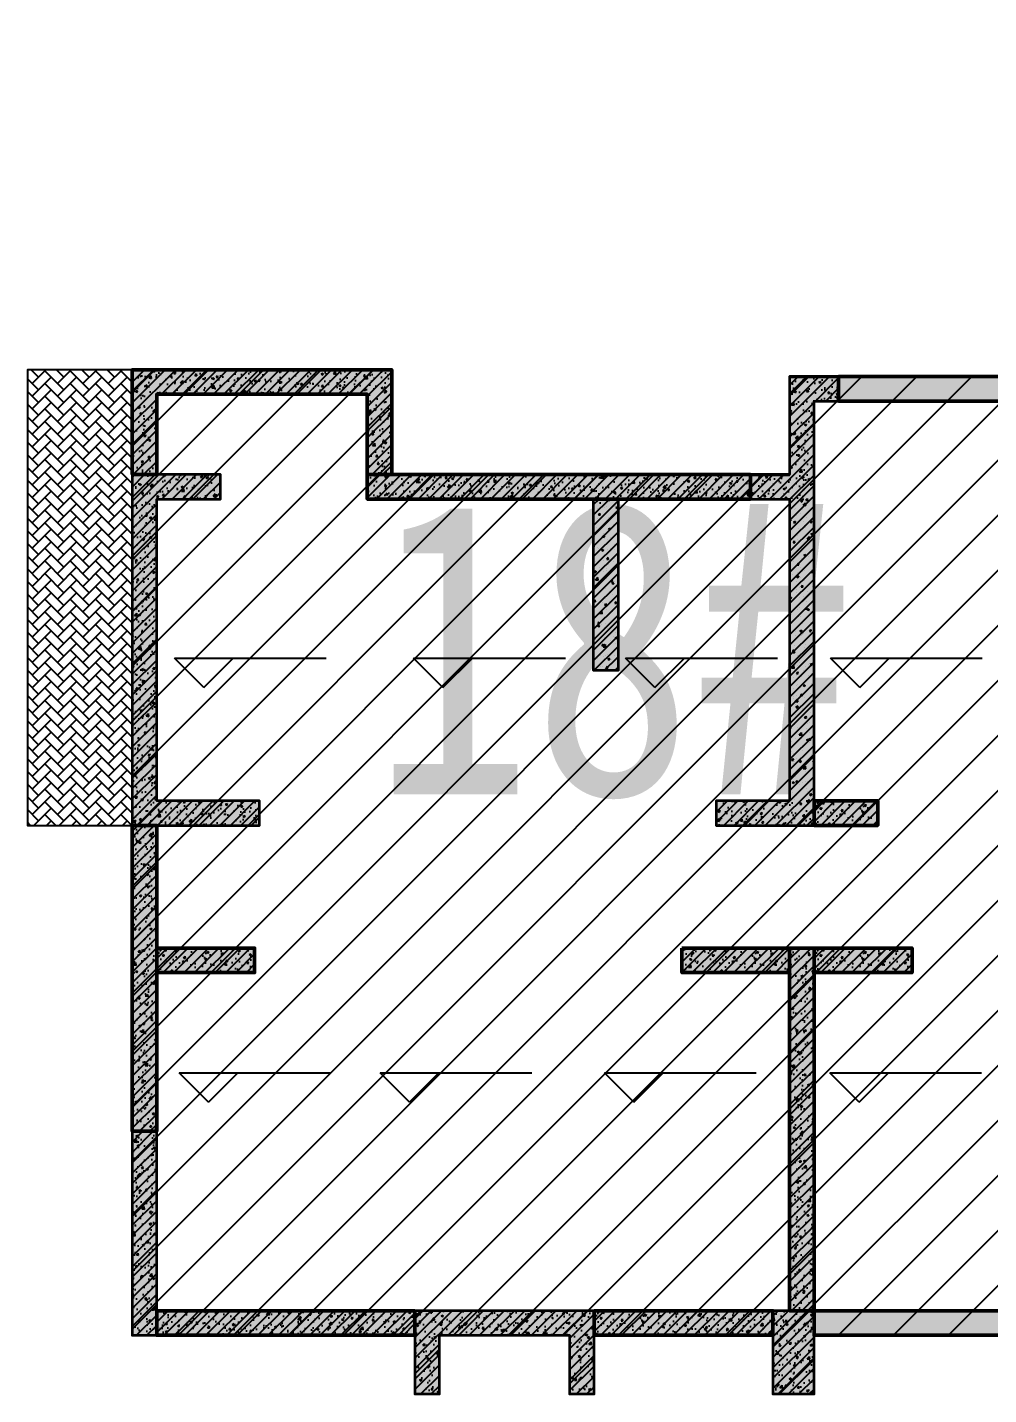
# Model space of a CAD drawing. Extents: x -1338203 to 1886333, y -530034 to 1031844.
# Drawn here: x 608417 to 618228, y 128696 to 142646 of the extents above; entities that cross this region are included whole.
import ezdxf
from ezdxf.enums import TextEntityAlignment as Align

# ---------------------------------------------------------------- set-up
doc = ezdxf.new("R2010")
doc.units = 0
doc.header["$LTSCALE"] = 1000
doc.header["$MEASUREMENT"] = 0
for name, color, linetype in [('A-001-平面参照B1$0$0G-NOTE', 4, 'Continuous'), ('A-18-平面B1$0$0A-A-SYMB-ELEV', 150, 'Continuous'), ('A-18-平面B1$0$0A-DETL-HATH', 8, 'Continuous'), ('S18柱墙B1_1$0$0S-CC-LINE', 52, 'Continuous'), ('S18柱墙B1_1$0$0S-CW-HATCH', 251, 'Continuous'), ('S18柱墙B1_1$0$0S-CW-HATCH-UP', 251, 'Continuous')]:
    doc.layers.add(name, color=color, linetype=linetype)
doc.layers.add('S18柱墙B1_1$0$0S-CW-LINE', color=7, linetype='Continuous', lineweight=50)
doc.styles.add('A-001-平面参照B1$0$AAD-HT', font='simhei.ttf', dxfattribs={"width": 0.6})
pattern_1 = [(45, (-2718471.4, -136432.66), (-53.0330086, 53.0330086), []), (50, (-2718471.4, -136432.66), (215.178055, -18.8256405), [22.5, -247.5]), (355, (-2718471.4, -136432.66), (-41.6254, 225.65764), [18, -198]), (100.4514, (-2718453.47, -136434.23), (173.552815, 206.831863), [19.122057, -210.342634]), (46.1842, (-2718471.4, -136372.66), (320.172315, -49.655704), [33.75, -371.25]), (96.6356, (-2718444.72, -136376.8), (280.398812, 292.23536), [28.683086, -315.5139]), (351.1842, (-2718471.4, -136372.66), (280.398584, 292.23558), [27, -297]), (21, (-2718441.4, -136387.66), (179.072116, -120.785667), [22.5, -247.5]), (326, (-2718441.4, -136387.66), (72.9946, 217.545014), [18, -198]), (71.4514, (-2718426.48, -136397.73), (252.066789, 96.759149), [19.122057, -210.342634]), (37.5, (-2718471.4, -136432.66), (3.6479566, 99.8681561), [0, -195.6, 0, -201, 0, -198.75]), (7.5, (-2718471.4, -136432.66), (78.9208612, 118.3235136), [0, -114.6, 0, -191.1, 0, -75.75]), (327.5, (-2718538.3, -136432.66), (160.1467309, -6.7664615), [0, -75, 0, -234, 0, -310.5]), (317.5, (-2718568.3, -136432.66), (174.955851, 30.0314947), [0, -97.5, 0, -155.4, 0, -220.5])]
pattern_2 = [(45, (88085.58, -248529.205), (-53.033009, 53.033009), []), (50, (88085.58, -248529.2), (215.178055, -18.82564), [22.5, -247.5]), (355, (88085.58, -248529.2), (-41.6254, 225.65764), [18, -198]), (100.4514, (88103.52, -248530.77), (173.552815, 206.83186), [19.12206, -210.34263]), (46.1842, (88085.58, -248469.2), (320.17231, -49.6557), [33.75, -371.25]), (96.6356, (88112.26, -248473.34), (280.39881, 292.23536), [28.68309, -315.5139]), (351.1842, (88085.6, -248469.2), (280.39858, 292.23558), [27, -297]), (21, (88115.58, -248484.2), (179.072116, -120.785667), [22.5, -247.5]), (326, (88115.58, -248484.2), (72.9946, 217.54501), [18, -198]), (71.4514, (88130.5, -248494.27), (252.06679, 96.75915), [19.12206, -210.34263]), (37.5, (88085.58, -248529.205), (3.647957, 99.868156), [0, -195.6, 0, -201, 0, -198.75]), (7.5, (88085.58, -248529.2), (78.920861, 118.323514), [0, -114.6, 0, -191.1, 0, -75.75]), (327.5, (88018.68, -248529.205), (160.146731, -6.766462), [0, -75, 0, -234, 0, -310.5]), (317.5, (87988.68, -248529.2), (174.95585, 30.031495), [0, -97.5, 0, -155.4, 0, -220.5])]

# ---------------------------------------------------------------- blocks, each defined once
blk = doc.blocks.new('A-001-平面参照B1')
at = {"layer": 'A-001-平面参照B1$0$0G-NOTE', "style": 'A-001-平面参照B1$0$AAD-HT', "width": 0.8}
blk.add_text('18#', height=3000, rotation=0, dxfattribs=at).set_placement((-154423, -170569), align=Align.MIDDLE_LEFT)
blk = doc.blocks.new('A-18-平面B1')
at = {"layer": 'A-18-平面B1$0$0A-DETL-HATH'}
h = blk.add_hatch(dxfattribs=at)
h.set_pattern_fill('AR-HBONE', color=256, scale=150)
h.set_pattern_definition([(45, (-1683525.285, 498509.825), (8e-15, 129.315688), [274.32, -91.44]), (135, (-1683460.63, 498574.48), (8e-15, 129.315688), [274.32, -91.44])])
h.paths.add_polyline_path([(-16300, 4560), (-17370, 4560), (-17370, -90), (-16300, -90)])
at = {"layer": 'A-18-平面B1$0$0A-A-SYMB-ELEV'}
for p, q in [((-15569, 1318), (-15869, 1618)), ((-15869, 1618), (-14319, 1618)), ((-15569, 1318), (-15269, 1618)), ((-13128, 1318), (-13428, 1618)), ((-13428, 1618), (-11878, 1618)), ((-13128, 1318), (-12828, 1618)), ((-10964, 1318), (-11264, 1618)), ((-11264, 1618), (-9715, 1618)), ((-10964, 1318), (-10664, 1618)), ((-8873, 1318), (-9173, 1618)), ((-9173, 1618), (-7624, 1618)), ((-8873, 1318), (-8573, 1618)), ((-15522, -2913), (-15822, -2613)), ((-15822, -2613), (-14273, -2613)), ((-15522, -2913), (-15222, -2613)), ((-13469, -2913), (-13769, -2613)), ((-13769, -2613), (-12220, -2613)), ((-13469, -2913), (-13169, -2613)), ((-11180, -2913), (-11480, -2613)), ((-11480, -2613), (-9931, -2613)), ((-11180, -2913), (-10880, -2613)), ((-8880, -2913), (-9180, -2613)), ((-9180, -2613), (-7631, -2613)), ((-8880, -2913), (-8580, -2613))]:
    blk.add_line(p, q, dxfattribs=at)
at = {"layer": 'A-18-平面B1$0$0A-DETL-HATH'}
blk.add_lwpolyline([(-16300, 4560), (-17370, 4560), (-17370, -90), (-16300, -90)], close=True, dxfattribs=at)

msp = doc.modelspace()

# ---------------------------------------------------------------- hatches: boundary and pattern name
at = {"ltscale": 0.002}
h = msp.add_hatch(dxfattribs=at)
h.set_pattern_fill('ANSI31', color=8, scale=250)
h.set_pattern_definition([(45, (321371.16, 273451.7), (-280.633, 280.633), [])])
h.paths.add_polyline_path([(627346.6, 139076.4), (635376.6, 139076.4), (635376.6, 138076.4), (637996.6, 138076.4), (637996.6, 139146.4), (640146.6, 139146.4), (640146.6, 138076.4), (642086.6, 138076.4), (642086.6, 136246.4), (643656.6, 136246.4), (643656.6, 132996.4), (638576.6, 132996.4), (638576.6, 132296.4), (638576.6, 129296.4), (637621.6, 129296.4), (637621.6, 128696.4), (637371.6, 128696.4), (637371.6, 129296.4), (635546.6, 129296.4), (635546.6, 128696.4), (635126.6, 128696.4), (635126.6, 129296.4), (616446.6, 129296.4), (616446.6, 128696.4), (616026.6, 128696.4), (616026.6, 129296.4), (614201.6, 129296.4), (614201.6, 128696.4), (613951.6, 128696.4), (613951.6, 129296.4), (612621.6, 129296.4), (612621.6, 128696.4), (612371.6, 128696.4), (612371.6, 129296.4), (609486.6, 129296.4), (609486.6, 139146.4), (612136.6, 139146.4), (612136.6, 138076.4), (616196.6, 138076.4), (616196.6, 139076.4), (624226.6, 139076.4), (624226.6, 142646.4), (627346.6, 142646.4)])
at = {"layer": 'S18柱墙B1_1$0$0S-CW-HATCH'}
h = msp.add_hatch(color=256, dxfattribs=at)
h.dxf.hatch_style = 1
h.paths.add_polyline_path([(609486.6, 138083.2), (609486.6, 139153.2), (612136.6, 139153.2), (612136.6, 138083.2), (611886.6, 138083.2), (611886.6, 138903.2), (609736.6, 138903.2), (609736.6, 138083.2)])
h = msp.add_hatch(color=256, dxfattribs=at)
h.dxf.hatch_style = 1
h.paths.add_polyline_path([(615796.6, 137833.2), (616196.6, 137833.2), (616196.6, 134753.2), (615446.6, 134753.2), (615446.6, 134503.2), (616446.6, 134503.2), (616446.6, 137993.2), (616446.6, 138833.2), (616696.6, 138833.2), (616696.6, 139083.2), (616196.6, 139083.2), (616196.6, 138083.2), (615796.6, 138083.2)])
h = msp.add_hatch(color=256, dxfattribs=at)
h.dxf.hatch_style = 1
h.paths.add_polyline_path([(616696.6, 139083.2), (622286.6, 139083.2), (622286.6, 138833.2), (616696.6, 138833.2)])
h = msp.add_hatch(color=256, dxfattribs=at)
h.dxf.hatch_style = 1
h.paths.add_polyline_path([(609486.6, 138083.2), (609486.6, 134503.2), (610786.6, 134503.2), (610786.6, 134753.2), (609736.6, 134753.2), (609736.6, 137833.2), (610386.6, 137833.2), (610386.6, 138083.2)])
h = msp.add_hatch(color=256, dxfattribs=at)
h.dxf.hatch_style = 1
h.paths.add_polyline_path([(611886.6, 138083.2), (615796.6, 138083.2), (615796.6, 137833.2), (611886.6, 137833.2)])
h = msp.add_hatch(color=256, dxfattribs=at)
h.dxf.hatch_style = 1
h.paths.add_polyline_path([(614196.6, 137833.2), (614446.6, 137833.2), (614446.6, 136083.2), (614196.6, 136083.2)])
h = msp.add_hatch(color=256, dxfattribs=at)
h.dxf.hatch_style = 1
h.paths.add_polyline_path([(616446.6, 134753.2), (617096.5, 134753.2), (617096.5, 134503.2), (616446.6, 134503.2)])
h = msp.add_hatch(color=256, dxfattribs=at)
h.dxf.hatch_style = 1
h.paths.add_polyline_path([(609486.6, 134503.2), (609736.6, 134503.2), (609736.6, 131383.2), (609486.6, 131383.2)])
h = msp.add_hatch(color=256, dxfattribs=at)
h.dxf.hatch_style = 1
h.paths.add_polyline_path([(609736.6, 133253.2), (610736.6, 133253.2), (610736.6, 133003.2), (609736.6, 133003.2)])
h = msp.add_hatch(color=256, dxfattribs=at)
h.dxf.hatch_style = 1
h.paths.add_polyline_path([(615096.7, 133253.2), (616196.6, 133253.2), (616196.6, 133003.2), (615096.7, 133003.2)])
h = msp.add_hatch(color=256, dxfattribs=at)
h.dxf.hatch_style = 1
h.paths.add_polyline_path([(616196.6, 133253.2), (616446.6, 133253.2), (616446.6, 129553.2), (616196.6, 129553.2)])
h = msp.add_hatch(color=256, dxfattribs=at)
h.dxf.hatch_style = 1
h.paths.add_polyline_path([(616446.6, 133253.2), (617446.5, 133253.2), (617446.5, 133003.2), (616446.6, 133003.2)])
h = msp.add_hatch(color=256, dxfattribs=at)
h.dxf.hatch_style = 1
h.paths.add_polyline_path([(609736.6, 129303.2), (609736.6, 131383.2), (609486.6, 131383.2), (609486.6, 129303.2)])
h = msp.add_hatch(color=256, dxfattribs=at)
h.dxf.hatch_style = 1
h.paths.add_polyline_path([(612371.6, 129553.2), (609736.6, 129553.2), (609736.6, 129303.2), (612371.6, 129303.2)])
h = msp.add_hatch(color=256, dxfattribs=at)
h.dxf.hatch_style = 1
h.paths.add_polyline_path([(612371.6, 128703.2), (612621.6, 128703.2), (612621.6, 129303.2), (613286.6, 129303.2), (613951.6, 129303.2), (613951.6, 128703.2), (614201.6, 128703.2), (614201.6, 129553.2), (613286.6, 129553.2), (612371.6, 129553.2)])
h = msp.add_hatch(color=256, dxfattribs=at)
h.dxf.hatch_style = 1
h.paths.add_polyline_path([(614201.6, 129553.2), (616026.6, 129553.2), (616026.6, 129303.2), (614201.6, 129303.2)])
h = msp.add_hatch(color=256, dxfattribs=at)
h.dxf.hatch_style = 1
h.paths.add_polyline_path([(616446.6, 129553.2), (616026.6, 129553.2), (616026.6, 128703.2), (616446.6, 128703.2)])
h = msp.add_hatch(color=256, dxfattribs=at)
h.dxf.hatch_style = 1
h.paths.add_polyline_path([(616446.6, 129553.2), (621946.6, 129553.2), (621946.6, 129303.2), (616446.6, 129303.2)])
at = {"layer": 'S18柱墙B1_1$0$0S-CW-HATCH-UP'}
h = msp.add_hatch(dxfattribs=at)
h.set_pattern_fill('钢筋混凝土', color=256, scale=30)
h.set_pattern_definition([(45, (-2008653.546, -136432.66), (-53.0330086, 53.0330086), []), (50, (-2008653.55, -136432.66), (215.178055, -18.82564), [22.5, -247.5]), (355, (-2008653.55, -136432.66), (-41.6254, 225.65764), [18, -198]), (100.4514, (-2008635.61, -136434.23), (173.552815, 206.831863), [19.122057, -210.342634]), (46.1842, (-2008653.55, -136372.66), (320.172315, -49.655704), [33.75, -371.25]), (96.6356, (-2008626.87, -136376.8), (280.39881, 292.23536), [28.683086, -315.5139]), (351.1842, (-2008653.55, -136372.66), (280.398584, 292.23558), [27, -297]), (21, (-2008623.55, -136387.66), (179.072116, -120.785667), [22.5, -247.5]), (326, (-2008623.55, -136387.66), (72.9946, 217.545014), [18, -198]), (71.4514, (-2008608.62, -136397.73), (252.066789, 96.759149), [19.122057, -210.342634]), (37.5, (-2008653.546, -136432.66), (3.6479566, 99.8681561), [0, -195.6, 0, -201, 0, -198.75]), (7.5, (-2008653.55, -136432.66), (78.9208612, 118.3235136), [0, -114.6, 0, -191.1, 0, -75.75]), (327.5, (-2008720.45, -136432.66), (160.1467309, -6.7664615), [0, -75, 0, -234, 0, -310.5]), (317.5, (-2008750.45, -136432.66), (174.955851, 30.031495), [0, -97.5, 0, -155.4, 0, -220.5])])
h.paths.add_polyline_path([(609486.6, 138083.2), (609486.6, 139153.2), (612136.6, 139153.2), (612136.6, 138083.2), (611886.6, 138083.2), (611886.6, 138903.2), (609736.6, 138903.2), (609736.6, 138083.2)])
h = msp.add_hatch(dxfattribs=at)
h.set_pattern_fill('钢筋混凝土', color=256, scale=30)
h.set_pattern_definition([(45, (38951.44, -360928.54), (-53.0330086, 53.0330086), []), (50, (38951.44, -360928.54), (215.178055, -18.82564), [22.5, -247.5]), (355, (38951.44, -360928.54), (-41.6254, 225.65764), [18, -198]), (100.4514, (38969.37, -360930.1), (173.552815, 206.83186), [19.12206, -210.342634]), (46.1842, (38951.44, -360868.54), (320.17231, -49.6557), [33.75, -371.25]), (96.6356, (38978.12, -360872.68), (280.39881, 292.23536), [28.68309, -315.5139]), (351.1842, (38951.44, -360868.54), (280.39858, 292.23558), [27, -297]), (21, (38981.44, -360883.54), (179.072116, -120.785667), [22.5, -247.5]), (326, (38981.44, -360883.54), (72.9946, 217.545014), [18, -198]), (71.4514, (38996.37, -360893.6), (252.06679, 96.75915), [19.12206, -210.342634]), (37.5, (38951.44, -360928.54), (3.6479566, 99.868156), [0, -195.6, 0, -201, 0, -198.75]), (7.5, (38951.44, -360928.54), (78.920861, 118.323514), [0, -114.6, 0, -191.1, 0, -75.75]), (327.5, (38884.54, -360928.54), (160.146731, -6.7664615), [0, -75, 0, -234, 0, -310.5]), (317.5, (38854.54, -360928.54), (174.95585, 30.031495), [0, -97.5, 0, -155.4, 0, -220.5])])
h.paths.add_polyline_path([(615796.6, 137833.2), (616196.6, 137833.2), (616196.6, 134753.2), (615446.6, 134753.2), (615446.6, 134503.2), (616446.6, 134503.2), (616446.6, 137993.2), (616446.6, 138833.2), (616696.6, 138833.2), (616696.6, 139083.2), (616196.6, 139083.2), (616196.6, 138083.2), (615796.6, 138083.2)])
h = msp.add_hatch(dxfattribs=at)
h.set_pattern_fill('钢筋混凝土', color=256, scale=30)
h.set_pattern_definition(pattern_1)
h.paths.add_polyline_path([(616696.6, 139083.2), (622286.6, 139083.2), (622286.6, 138833.2), (616696.6, 138833.2)])
h = msp.add_hatch(dxfattribs=at)
h.set_pattern_fill('钢筋混凝土', color=256, scale=30)
h.set_pattern_definition(pattern_2)
h.paths.add_polyline_path([(609486.6, 138083.2), (609486.6, 134503.2), (610786.6, 134503.2), (610786.6, 134753.2), (609736.6, 134753.2), (609736.6, 137833.2), (610386.6, 137833.2), (610386.6, 138083.2)])
h = msp.add_hatch(dxfattribs=at)
h.set_pattern_fill('钢筋混凝土', color=256, scale=30)
h.set_pattern_definition(pattern_1)
h.paths.add_polyline_path([(611886.6, 138083.2), (615796.6, 138083.2), (615796.6, 137833.2), (611886.6, 137833.2)])
h = msp.add_hatch(dxfattribs=at)
h.set_pattern_fill('钢筋混凝土', color=256, scale=30)
h.set_pattern_definition([(45, (-1731272.3, -21670.645), (-53.0330086, 53.0330086), []), (50, (-1731272.3, -21670.64), (215.178055, -18.82564), [22.5, -247.5]), (355, (-1731272.3, -21670.64), (-41.6254, 225.65764), [18, -198]), (100.4514, (-1731254.37, -21672.21), (173.552815, 206.831863), [19.122057, -210.342634]), (46.1842, (-1731272.3, -21610.64), (320.172315, -49.655704), [33.75, -371.25]), (96.6356, (-1731245.62, -21614.78), (280.39881, 292.23536), [28.683086, -315.5139]), (351.1842, (-1731272.3, -21610.64), (280.398584, 292.23558), [27, -297]), (21, (-1731242.3, -21625.64), (179.072116, -120.785667), [22.5, -247.5]), (326, (-1731242.3, -21625.64), (72.9946, 217.545014), [18, -198]), (71.4514, (-1731227.38, -21635.7), (252.066789, 96.759149), [19.122057, -210.342634]), (37.5, (-1731272.3, -21670.645), (3.6479566, 99.8681561), [0, -195.6, 0, -201, 0, -198.75]), (7.5, (-1731272.3, -21670.64), (78.920861, 118.3235136), [0, -114.6, 0, -191.1, 0, -75.75]), (327.5, (-1731339.2, -21670.645), (160.1467309, -6.7664615), [0, -75, 0, -234, 0, -310.5]), (317.5, (-1731369.2, -21670.64), (174.955851, 30.031495), [0, -97.5, 0, -155.4, 0, -220.5])])
h.paths.add_polyline_path([(614196.6, 137833.2), (614446.6, 137833.2), (614446.6, 136083.2), (614196.6, 136083.2)])
h = msp.add_hatch(dxfattribs=at)
h.set_pattern_fill('钢筋混凝土', color=256, scale=30)
h.set_pattern_definition([(45, (-2716226.4, -131232.66), (-53.0330086, 53.0330086), []), (50, (-2716226.4, -131232.66), (215.178055, -18.8256405), [22.5, -247.5]), (355, (-2716226.4, -131232.66), (-41.6254, 225.65764), [18, -198]), (100.4514, (-2716208.47, -131234.23), (173.552815, 206.831863), [19.122057, -210.342634]), (46.1842, (-2716226.4, -131172.66), (320.172315, -49.655704), [33.75, -371.25]), (96.6356, (-2716199.72, -131176.8), (280.398812, 292.23536), [28.683086, -315.5139]), (351.1842, (-2716226.4, -131172.66), (280.398584, 292.23558), [27, -297]), (21, (-2716196.4, -131187.66), (179.072116, -120.785667), [22.5, -247.5]), (326, (-2716196.4, -131187.66), (72.9946, 217.545014), [18, -198]), (71.4514, (-2716181.48, -131197.73), (252.066789, 96.759149), [19.122057, -210.342634]), (37.5, (-2716226.4, -131232.66), (3.6479566, 99.8681561), [0, -195.6, 0, -201, 0, -198.75]), (7.5, (-2716226.4, -131232.66), (78.9208612, 118.3235136), [0, -114.6, 0, -191.1, 0, -75.75]), (327.5, (-2716293.3, -131232.66), (160.1467309, -6.7664615), [0, -75, 0, -234, 0, -310.5]), (317.5, (-2716323.3, -131232.66), (174.955851, 30.0314947), [0, -97.5, 0, -155.4, 0, -220.5])])
h.paths.add_polyline_path([(616446.6, 134753.2), (617096.5, 134753.2), (617096.5, 134503.2), (616446.6, 134503.2)])
h = msp.add_hatch(dxfattribs=at)
h.set_pattern_fill('钢筋混凝土', color=256, scale=30)
h.set_pattern_definition(pattern_1)
h.paths.add_polyline_path([(609486.6, 134503.2), (609736.6, 134503.2), (609736.6, 131383.2), (609486.6, 131383.2)])
h = msp.add_hatch(dxfattribs=at)
h.set_pattern_fill('钢筋混凝土', color=256, scale=30)
h.set_pattern_definition([(45, (-2722936.4, -132732.66), (-53.0330086, 53.0330086), []), (50, (-2722936.4, -132732.66), (215.178055, -18.8256405), [22.5, -247.5]), (355, (-2722936.4, -132732.66), (-41.6254, 225.65764), [18, -198]), (100.4514, (-2722918.47, -132734.23), (173.552815, 206.831863), [19.122057, -210.342634]), (46.1842, (-2722936.4, -132672.66), (320.172315, -49.655704), [33.75, -371.25]), (96.6356, (-2722909.72, -132676.8), (280.398812, 292.23536), [28.683086, -315.5139]), (351.1842, (-2722936.4, -132672.66), (280.398584, 292.23558), [27, -297]), (21, (-2722906.4, -132687.66), (179.072116, -120.785667), [22.5, -247.5]), (326, (-2722906.4, -132687.66), (72.9946, 217.545014), [18, -198]), (71.4514, (-2722891.48, -132697.73), (252.066789, 96.759149), [19.122057, -210.342634]), (37.5, (-2722936.4, -132732.66), (3.6479566, 99.8681561), [0, -195.6, 0, -201, 0, -198.75]), (7.5, (-2722936.4, -132732.66), (78.9208612, 118.3235136), [0, -114.6, 0, -191.1, 0, -75.75]), (327.5, (-2723003.3, -132732.66), (160.1467309, -6.7664615), [0, -75, 0, -234, 0, -310.5]), (317.5, (-2723033.3, -132732.66), (174.955851, 30.0314947), [0, -97.5, 0, -155.4, 0, -220.5])])
h.paths.add_polyline_path([(609736.6, 133253.2), (610736.6, 133253.2), (610736.6, 133003.2), (609736.6, 133003.2)])
h = msp.add_hatch(dxfattribs=at)
h.set_pattern_fill('钢筋混凝土', color=256, scale=30)
h.set_pattern_definition([(45, (-2717326.25, -132732.66), (-53.0330086, 53.0330086), []), (50, (-2717326.25, -132732.66), (215.178055, -18.8256405), [22.5, -247.5]), (355, (-2717326.25, -132732.66), (-41.6254, 225.65764), [18, -198]), (100.4514, (-2717308.32, -132734.23), (173.552815, 206.831863), [19.122057, -210.342634]), (46.1842, (-2717326.25, -132672.66), (320.172315, -49.655704), [33.75, -371.25]), (96.6356, (-2717299.57, -132676.8), (280.398812, 292.23536), [28.683086, -315.5139]), (351.1842, (-2717326.25, -132672.66), (280.398584, 292.23558), [27, -297]), (21, (-2717296.25, -132687.66), (179.072116, -120.785667), [22.5, -247.5]), (326, (-2717296.25, -132687.66), (72.9946, 217.545014), [18, -198]), (71.4514, (-2717281.33, -132697.73), (252.066789, 96.759149), [19.122057, -210.342634]), (37.5, (-2717326.25, -132732.66), (3.6479566, 99.8681561), [0, -195.6, 0, -201, 0, -198.75]), (7.5, (-2717326.25, -132732.66), (78.9208612, 118.3235136), [0, -114.6, 0, -191.1, 0, -75.75]), (327.5, (-2717393.15, -132732.66), (160.1467309, -6.7664615), [0, -75, 0, -234, 0, -310.5]), (317.5, (-2717423.15, -132732.66), (174.955851, 30.0314947), [0, -97.5, 0, -155.4, 0, -220.5])])
h.paths.add_polyline_path([(615096.7, 133253.2), (616196.6, 133253.2), (616196.6, 133003.2), (615096.7, 133003.2)])
h = msp.add_hatch(dxfattribs=at)
h.set_pattern_fill('钢筋混凝土', color=256, scale=30)
h.set_pattern_definition([(45, (-2718471.4, -136432.66), (-53.0330086, 53.0330086), []), (50, (-2718471.4, -136432.66), (215.178055, -18.8256405), [22.5, -247.5]), (355, (-2718471.4, -136432.66), (-41.6254, 225.65764), [18, -198]), (100.4514, (-2718453.47, -136434.23), (173.552815, 206.831863), [19.122057, -210.342634]), (46.1842, (-2718471.4, -136372.66), (320.172315, -49.655704), [33.75, -371.25]), (96.6356, (-2718444.72, -136376.8), (280.398812, 292.23536), [28.683086, -315.5139]), (351.1842, (-2718471.4, -136372.66), (280.398584, 292.23558), [27, -297]), (21, (-2718441.4, -136387.66), (179.072116, -120.785667), [22.5, -247.5]), (326, (-2718441.4, -136387.66), (72.9946, 217.545014), [18, -198]), (71.4514, (-2718426.48, -136397.73), (252.066789, 96.759149), [19.122057, -210.342634]), (37.5, (-2718471.4, -136432.66), (3.6479566, 99.8681561), [0, -195.6, 0, -201, 0, -198.75]), (7.5, (-2718471.4, -136432.66), (78.9208612, 118.3235136), [0, -114.6, 0, -191.1, 0, -75.75]), (327.5, (-2718538.3, -136432.66), (160.1467309, -6.7664615), [0, -75, 0, -234, 0, -310.5]), (317.5, (-2718568.3, -136432.66), (174.955851, 30.0314947), [0, -97.5, 0, -155.4, 0, -220.5])])
h.paths.add_polyline_path([(616196.6, 133253.2), (616446.6, 133253.2), (616446.6, 129553.2), (616196.6, 129553.2)])
h = msp.add_hatch(dxfattribs=at)
h.set_pattern_fill('钢筋混凝土', color=256, scale=30)
h.set_pattern_definition([(45, (-2716226.4, -132732.66), (-53.0330086, 53.0330086), []), (50, (-2716226.4, -132732.66), (215.178055, -18.8256405), [22.5, -247.5]), (355, (-2716226.4, -132732.66), (-41.6254, 225.65764), [18, -198]), (100.4514, (-2716208.47, -132734.23), (173.552815, 206.831863), [19.122057, -210.342634]), (46.1842, (-2716226.4, -132672.66), (320.172315, -49.655704), [33.75, -371.25]), (96.6356, (-2716199.72, -132676.8), (280.398812, 292.23536), [28.683086, -315.5139]), (351.1842, (-2716226.4, -132672.66), (280.398584, 292.23558), [27, -297]), (21, (-2716196.4, -132687.66), (179.072116, -120.785667), [22.5, -247.5]), (326, (-2716196.4, -132687.66), (72.9946, 217.545014), [18, -198]), (71.4514, (-2716181.48, -132697.73), (252.066789, 96.759149), [19.122057, -210.342634]), (37.5, (-2716226.4, -132732.66), (3.6479566, 99.8681561), [0, -195.6, 0, -201, 0, -198.75]), (7.5, (-2716226.4, -132732.66), (78.9208612, 118.3235136), [0, -114.6, 0, -191.1, 0, -75.75]), (327.5, (-2716293.3, -132732.66), (160.1467309, -6.7664615), [0, -75, 0, -234, 0, -310.5]), (317.5, (-2716323.3, -132732.66), (174.955851, 30.0314947), [0, -97.5, 0, -155.4, 0, -220.5])])
h.paths.add_polyline_path([(616446.6, 133253.2), (617446.5, 133253.2), (617446.5, 133003.2), (616446.6, 133003.2)])
h = msp.add_hatch(dxfattribs=at)
h.set_pattern_fill('钢筋混凝土', color=256, scale=30)
h.set_pattern_definition(pattern_2)
h.paths.add_polyline_path([(609736.6, 129303.2), (609736.6, 131383.2), (609486.6, 131383.2), (609486.6, 129303.2)])
h = msp.add_hatch(dxfattribs=at)
h.set_pattern_fill('钢筋混凝土', color=256, scale=30)
h.set_pattern_definition(pattern_1)
h.paths.add_polyline_path([(612371.6, 129553.2), (609736.6, 129553.2), (609736.6, 129303.2), (612371.6, 129303.2)])
h = msp.add_hatch(dxfattribs=at)
h.set_pattern_fill('钢筋混凝土', color=256, scale=30)
h.set_pattern_definition(pattern_2)
h.paths.add_polyline_path([(612371.6, 128703.2), (612621.6, 128703.2), (612621.6, 129303.2), (613286.6, 129303.2), (613951.6, 129303.2), (613951.6, 128703.2), (614201.6, 128703.2), (614201.6, 129553.2), (613286.6, 129553.2), (612371.6, 129553.2)])
h = msp.add_hatch(dxfattribs=at)
h.set_pattern_fill('钢筋混凝土', color=256, scale=30)
h.set_pattern_definition(pattern_1)
h.paths.add_polyline_path([(614201.6, 129553.2), (616026.6, 129553.2), (616026.6, 129303.2), (614201.6, 129303.2)])
h = msp.add_hatch(dxfattribs=at)
h.set_pattern_fill('钢筋混凝土', color=256, scale=30)
h.set_pattern_definition([(45, (625786.6, 134593.18), (-53.033, 53.033), []), (50, (625786.6, 134593.18), (215.178, -18.8256), [22.5, -247.5]), (355, (625786.6, 134593.18), (-41.6254, 225.6576), [18, -198]), (100.4514, (625804.53, 134591.61), (173.553, 206.832), [19.122, -210.3426]), (46.1842, (625786.6, 134653.18), (320.1723, -49.656), [33.75, -371.25]), (96.6356, (625813.28, 134649.05), (280.399, 292.235), [28.683, -315.514]), (351.1842, (625786.6, 134653.18), (280.399, 292.236), [27, -297]), (21, (625816.6, 134638.18), (179.072, -120.7857), [22.5, -247.5]), (326, (625816.6, 134638.18), (72.9946, 217.545), [18, -198]), (71.4514, (625831.52, 134628.12), (252.0668, 96.759), [19.122, -210.3426]), (37.5, (625786.6, 134593.18), (3.64796, 99.86816), [0, -195.6, 0, -201, 0, -198.75]), (7.5, (625786.6, 134593.18), (78.9209, 118.3235), [0, -114.6, 0, -191.1, 0, -75.75]), (327.5, (625719.7, 134593.18), (160.14673, -6.76646), [0, -75, 0, -234, 0, -310.5]), (317.5, (625689.7, 134593.18), (174.9559, 30.0315), [0, -97.5, 0, -155.4, 0, -220.5])])
h.paths.add_polyline_path([(616446.6, 129553.2), (616026.6, 129553.2), (616026.6, 128703.2), (616446.6, 128703.2)])
h = msp.add_hatch(dxfattribs=at)
h.set_pattern_fill('钢筋混凝土', color=256, scale=30)
h.set_pattern_definition(pattern_1)
h.paths.add_polyline_path([(616446.6, 129553.2), (621946.6, 129553.2), (621946.6, 129303.2), (616446.6, 129303.2)])

# ---------------------------------------------------------------- linework, layer by layer
at = {"color": 3, "flags": 128}
msp.add_lwpolyline([(635126.6, 129296.4), (616446.6, 129296.4), (616446.6, 128696.4), (616026.6, 128696.4), (616026.6, 129296.4), (614201.6, 129296.4), (614201.6, 128696.4), (613951.6, 128696.4), (613951.6, 129296.4), (612621.6, 129296.4), (612621.6, 128696.4), (612371.6, 128696.4), (612371.6, 129296.4), (609486.6, 129296.4), (609486.6, 139146.4), (612136.6, 139146.4), (612136.6, 138076.4), (616196.6, 138076.4), (616196.6, 139076.4), (624226.6, 139076.4), (624226.6, 142646.4), (627346.6, 142646.4), (627346.6, 139076.4)], dxfattribs=at)
at = {"layer": 'S18柱墙B1_1$0$0S-CC-LINE', "lineweight": 35}
msp.add_lwpolyline([(616446.6, 129553.2), (616026.6, 129553.2), (616026.6, 128703.2), (616446.6, 128703.2)], close=True, dxfattribs=at)
at = {"layer": 'S18柱墙B1_1$0$0S-CW-LINE', "flags": 128}
msp.add_lwpolyline([(609486.6, 138083.2), (609486.6, 139153.2), (612136.6, 139153.2), (612136.6, 138083.2), (611886.6, 138083.2), (611886.6, 138903.2), (609736.6, 138903.2), (609736.6, 138083.2)], close=True, dxfattribs=at)
at = {"layer": 'S18柱墙B1_1$0$0S-CW-LINE', "lineweight": 35}
for points in [[(615796.6, 137833.2), (616196.6, 137833.2), (616196.6, 134753.2), (615446.6, 134753.2), (615446.6, 134503.2), (616446.6, 134503.2), (616446.6, 137993.2), (616446.6, 138833.2), (616696.6, 138833.2), (616696.6, 139083.2), (616196.6, 139083.2), (616196.6, 138083.2), (615796.6, 138083.2)], [(609486.6, 138083.2), (609486.6, 134503.2), (610786.6, 134503.2), (610786.6, 134753.2), (609736.6, 134753.2), (609736.6, 137833.2), (610386.6, 137833.2), (610386.6, 138083.2)], [(614196.6, 137833.2), (614446.6, 137833.2), (614446.6, 136083.2), (614196.6, 136083.2)], [(609736.6, 129303.2), (609736.6, 131383.2), (609486.6, 131383.2), (609486.6, 129303.2)], [(612371.6, 128703.2), (612621.6, 128703.2), (612621.6, 129303.2), (613286.6, 129303.2), (613951.6, 129303.2), (613951.6, 128703.2), (614201.6, 128703.2), (614201.6, 129553.2), (613286.6, 129553.2), (612371.6, 129553.2)]]:
    msp.add_lwpolyline(points, close=True, dxfattribs=at)
at = {"layer": 'S18柱墙B1_1$0$0S-CW-LINE'}
for points in [[(616696.6, 139083.2), (622286.6, 139083.2), (622286.6, 138833.2), (616696.6, 138833.2)], [(611886.6, 138083.2), (615796.6, 138083.2), (615796.6, 137833.2), (611886.6, 137833.2)], [(616446.6, 134753.2), (617096.5, 134753.2), (617096.5, 134503.2), (616446.6, 134503.2)], [(609486.6, 134503.2), (609736.6, 134503.2), (609736.6, 131383.2), (609486.6, 131383.2)], [(609736.6, 133253.2), (610736.6, 133253.2), (610736.6, 133003.2), (609736.6, 133003.2)], [(615096.7, 133253.2), (616196.6, 133253.2), (616196.6, 133003.2), (615096.7, 133003.2)], [(616196.6, 133253.2), (616446.6, 133253.2), (616446.6, 129553.2), (616196.6, 129553.2)], [(616446.6, 133253.2), (617446.5, 133253.2), (617446.5, 133003.2), (616446.6, 133003.2)], [(612371.6, 129553.2), (609736.6, 129553.2), (609736.6, 129303.2), (612371.6, 129303.2)], [(614201.6, 129553.2), (616026.6, 129553.2), (616026.6, 129303.2), (614201.6, 129303.2)], [(616446.6, 129553.2), (621946.6, 129553.2), (621946.6, 129303.2), (616446.6, 129303.2)]]:
    msp.add_lwpolyline(points, close=True, dxfattribs=at)

# ---------------------------------------------------------------- block references
msp.add_blockref('A-001-平面参照B1', (766365.4, 306889.1))
at = {"ltscale": 0.002}
msp.add_blockref('A-18-平面B1', (625786.6, 134593.2), dxfattribs=at)

doc.saveas('drawing.dxf')
